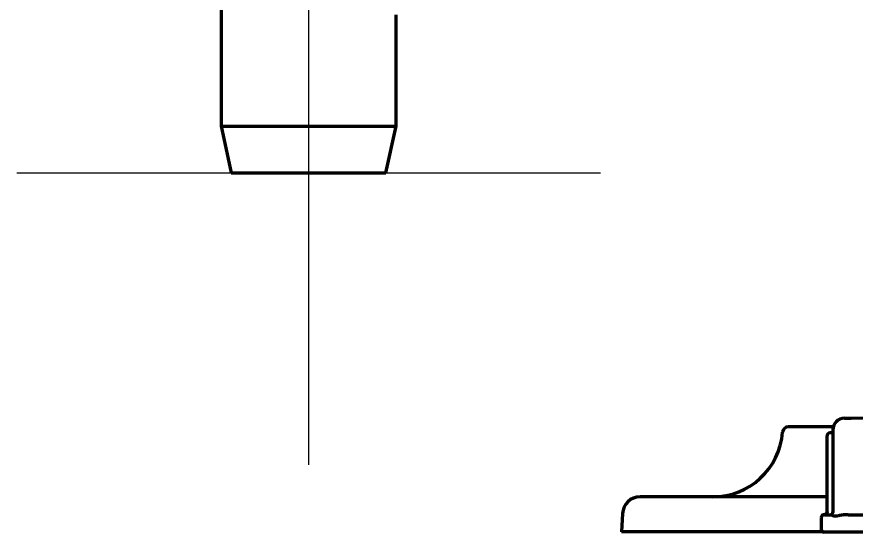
# Model space of a CAD drawing. Header units: inches. Extents: x -3077 to 7201, y 316 to 5463.
# Drawn here: x 4531.2 to 4675, y 1905.2 to 1993.5 of the extents above; entities that cross this region are included whole.
import ezdxf

# ---------------------------------------------------------------- set-up
doc = ezdxf.new("R2010")
doc.units = ezdxf.units.IN

# ---------------------------------------------------------------- blocks, each defined once
blk = doc.blocks.new('A$C0B5A562A')
at = {"color": 6}
for p, q in [((0, 50), (0, -50)), ((-50, 0), (50, 0))]:
    blk.add_line(p, q, dxfattribs=at)

msp = doc.modelspace()

# ---------------------------------------------------------------- linework, layer by layer
at = {"linetype": 'Continuous', "lineweight": 70}
for p, q in [((4566.17, 2000.76), (4566.17, 1974.76)), ((4596.17, 1974.76), (4596.17, 1993.85)), ((4566.17, 1974.76), (4567.92, 1966.76)), ((4566.17, 1974.76), (4596.17, 1974.76)), ((4594.42, 1966.76), (4596.17, 1974.76)), ((4567.92, 1966.76), (4594.42, 1966.76)), ((4672.96, 1924.73), (4674.13, 1924.75)), ((4674.13, 1924.75), (4687.42, 1924.99)), ((4671.06, 1923.26), (4663.36, 1923.26)), ((4669.99, 1921.46), (4669.99, 1921.71)), ((4669.99, 1908.71), (4669.99, 1921.46)), ((4670.74, 1922.21), (4670.49, 1922.21)), ((4670.99, 1922.73), (4670.99, 1908.58)), ((4670.09, 1911.26), (4637.94, 1911.26)), ((4634.94, 1908.41), (4634.78, 1905.26)), ((4670.01, 1908.71), (4669.99, 1908.71)), ((4668.98, 1907.71), (4668.98, 1905.71)), ((4669.53, 1908.21), (4670.49, 1908.21)), ((4673.62, 1908.21), (4684.64, 1908.21)), ((4669.31, 1905.26), (4634.78, 1905.26)), ((4730.48, 1905.21), (4669.48, 1905.21))]:
    msp.add_line(p, q, dxfattribs=at)
for centre, radius, start, end in [((4672.99, 1922.73), 2, 91, 180), ((4663.36, 1922.26), 1, 90, 175.5883), ((4650.4, 1923.26), 12, 270, 355.5883), ((4670.49, 1921.71), 0.5, 90, 180), ((4670.74, 1922.46), 0.25, 270, 0), ((4637.94, 1908.26), 3, 90, 177), ((4670.49, 1908.71), 0.5, 270, 0), ((4669.48, 1907.71), 0.5, 90, 180), ((4669.48, 1905.71), 0.5, 180, 270)]:
    msp.add_arc(centre, radius, start, end, dxfattribs=at)
for points, knots in [([(4669.99, 1908.71), (4669.99, 1908.67), (4669.99, 1908.64), (4669.98, 1908.58), (4669.97, 1908.54), (4669.94, 1908.48), (4669.93, 1908.46), (4669.89, 1908.4), (4669.87, 1908.38), (4669.82, 1908.33), (4669.8, 1908.31), (4669.74, 1908.27), (4669.71, 1908.26), (4669.65, 1908.23), (4669.62, 1908.22), (4669.56, 1908.21), (4669.53, 1908.21), (4669.49, 1908.21)], [0, 0, 0, 0, 0.125, 0.125, 0.25, 0.25, 0.375, 0.375, 0.5, 0.5, 0.625, 0.625, 0.75, 0.75, 0.875, 0.875, 1, 1, 1, 1]), ([(4672.61, 1908.14), (4672.49, 1908.12), (4672.37, 1908.1), (4672.15, 1908.06), (4672.04, 1908.04), (4671.84, 1908), (4671.74, 1907.98), (4671.63, 1907.96), (4671.6, 1907.96), (4671.56, 1907.95), (4671.54, 1907.95), (4671.47, 1907.94), (4671.39, 1907.94), (4671.32, 1907.94), (4671.24, 1907.95), (4671.21, 1907.96), (4671.14, 1907.97), (4671.11, 1907.98), (4671.06, 1907.99), (4671.04, 1908), (4671.01, 1908.01), (4671, 1908.01), (4670.93, 1908.04), (4670.88, 1908.06), (4670.79, 1908.1), (4670.75, 1908.12), (4670.72, 1908.14)], [0, 0, 0, 0, 0.125, 0.125, 0.25, 0.25, 0.375, 0.375, 0.40625, 0.40625, 0.4375, 0.4375, 0.5, 0.5625, 0.5625, 0.625, 0.625, 0.6875, 0.6875, 0.71875, 0.71875, 0.75, 0.75, 0.875, 0.875, 1, 1, 1, 1]), ([(4673.62, 1908.21), (4673.45, 1908.21), (4673.28, 1908.2), (4673.03, 1908.19), (4672.94, 1908.18), (4672.78, 1908.17), (4672.69, 1908.16), (4672.61, 1908.14)], [0, 0, 0, 0, 0.5, 0.5, 0.75, 0.75, 1, 1, 1, 1])]:
    msp.add_open_spline(points, degree=3, knots=knots, dxfattribs=at)
for points, degree in [([(4669.99, 1908.71), (4669.98, 1908.61)], 1), ([(4669.5, 1908.21), (4669.5, 1908.21), (4669.49, 1908.21), (4669.49, 1908.21)], 3), ([(4669.53, 1908.21), (4669.53, 1908.21), (4669.52, 1908.21), (4669.51, 1908.21), (4669.5, 1908.21), (4669.5, 1908.21)], 3)]:
    msp.add_open_spline(points, degree=degree, dxfattribs=at)

# ---------------------------------------------------------------- block references
msp.add_blockref('A$C0B5A562A', (4581.17, 1966.76))

doc.saveas('drawing.dxf')
